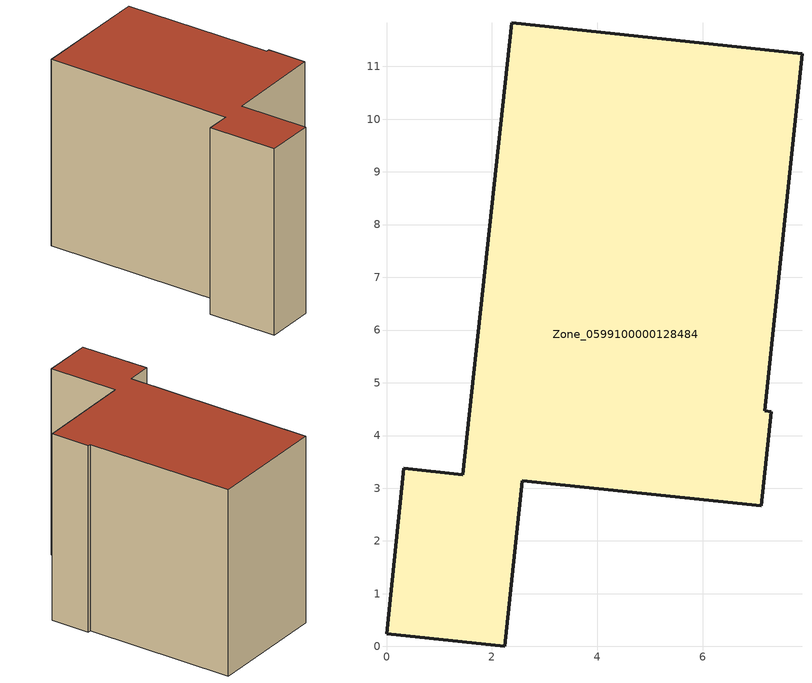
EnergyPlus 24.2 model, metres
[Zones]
Zone_0599100000128484
 floor ground (C_G): 2.24,0 0,0.24 0.33,3.38 1.45,3.26 2.38,11.83 7.88,11.24 7.17,4.47 7.3,4.45 7.11,2.67 2.58,3.14 z0
 wall outside (C_F): 1.45,3.26 0.33,3.38 0,0.24 2.24,0 2.58,3.14 7.11,2.67 7.3,4.45 7.17,4.47 7.88,11.24 2.38,11.83 1.45,3.26 z0:8.61
 roof outside (C_R): 7.88,11.24 2.38,11.83 1.45,3.26 0.33,3.38 0,0.24 2.24,0 2.58,3.14 7.11,2.67 7.3,4.45 7.17,4.47 z8.61
[BUILDING]
Pand.0599100000128484: North Axis=0; Terrain=City; Loads Convergence Tolerance Value=0.04; Temperature Convergence Tolerance Value=0.4; Solar Distribution=FullExterior; Maximum Number of Warmup Days=25; Minimum Number of Warmup Days=1
[Site:Location]
Rotterdam.The.Hague.AP_ZH_NLD Design_Conditions: Latitude=51.96; Longitude=4.45; Time Zone=1; Elevation=-4.5
[SITE:GROUNDTEMPERATURE:BUILDINGSURFACE]
18, 18, 18, 18, 18, 18, 18, 18, 18, 18, 18, 18
[MATERIAL] Thermal Absorptance=0.9; Solar Absorptance=0.7; Visible Absorptance=0.7
Name | Roughness | Thickness | Conductivity | Density | Specific Heat
G.TI.1975-1991 | MediumSmooth | 0.15 | 0.288461 | 540 | 1210
F.TI.1975-1991 | Rough | 0.3 | 0.230769 | 1920 | 840
R.TI.1975-1991 | MediumRough | 0.2 | 0.153846 | 1500 | 1000
[CONSTRUCTION]
C_G: G.TI.1975-1991
C_F: F.TI.1975-1991
C_R: R.TI.1975-1991
[ZONE]
Zone_0599100000128484: Type=1; Multiplier=1; Ceiling Height=Autocalculate; Volume=Autocalculate; Floor Area=autocalculate; Part of Total Floor Area=Yes
[ZONEINFILTRATION:DESIGNFLOWRATE]
Infil_Zone_0599100000128484: Zone or ZoneList or Space or SpaceList=Zone_0599100000128484; Schedule=AlwaysOn; Design Flow Rate Calculation Method=Flow/Area; Flow Rate per Floor Area=0.003; Constant Term Coefficient=1; Temperature Term Coefficient=0; Velocity Term Coefficient=0; Velocity Squared Term Coefficient=0
[HVACTEMPLATE:ZONE:IDEALLOADSAIRSYSTEM]
Zone_0599100000128484: Maximum Heating Supply Air Temperature=50; Minimum Cooling Supply Air Temperature=13; Maximum Heating Supply Air Humidity Ratio=0.0156; Minimum Cooling Supply Air Humidity Ratio=0.0077; Heating Limit=NoLimit; Cooling Limit=NoLimit; Dehumidification Control Type=ConstantSensibleHeatRatio; Cooling Sensible Heat Ratio=0.7; Dehumidification Setpoint=60; Humidification Control Type=None; Humidification Setpoint=30; Outdoor Air Method=None; Outdoor Air Flow Rate per Person=0.00944; Outdoor Air Flow Rate per Zone Floor Area=0; Outdoor Air Flow Rate per Zone=0; Demand Controlled Ventilation Type=None; Outdoor Air Economizer Type=NoEconomizer; Heat Recovery Type=None; Sensible Heat Recovery Effectiveness=0.7; Latent Heat Recovery Effectiveness=0.65
[ZONECONTROL:THERMOSTAT]
ThermostatControl_Zone_0599100000128484: Zone or ZoneList=Zone_0599100000128484; Control Type Schedule=DualSetpointControlType; Control 1=Thermostat_Zone_0599100000128484; Temperature Difference Between Cutout And Setpoint=0
[THERMOSTATSETPOINT:DUALSETPOINT]
Thermostat_Zone_0599100000128484: Heating Setpoint Temperature Schedule=HeatingSetpoint_Zone_0599100000128484; Cooling Setpoint Temperature Schedule=CoolingSetpoint_Zone_0599100000128484
[SCHEDULE:COMPACT]
HeatingSetpoint_Zone_0599100000128484: Through: 12/31, For: AllDays, Until: 24:00, 21
CoolingSetpoint_Zone_0599100000128484: Through: 12/31, For: AllDays, Until: 24:00, 24
DualSetpointControlType: Through: 12/31, For: AllDays, Until: 24:00, 4
AlwaysOn: Through: 12/31, For: AllDays, Until: 24:00, 1
